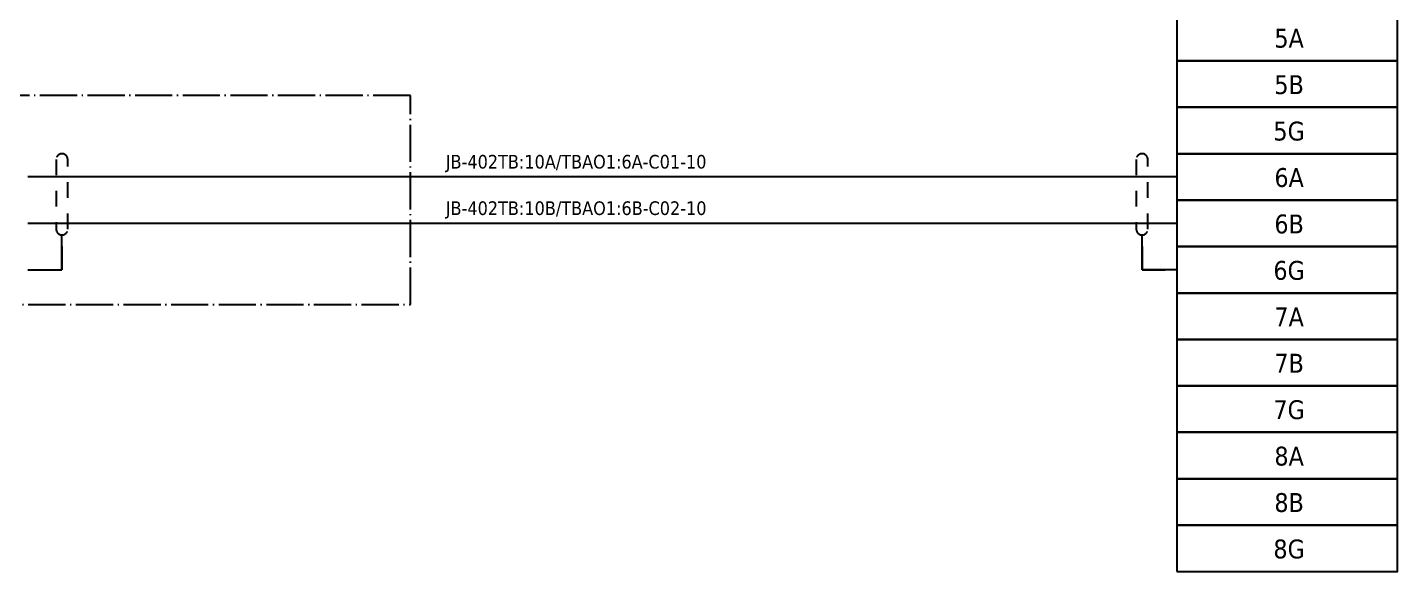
# Model space of a CAD drawing. Header units: millimetres. Extents: x 0 to 1792788, y -13 to 262234.
# Drawn here: x 89 to 207, y 151 to 197.9 of the extents above; entities that cross this region are included whole.
import ezdxf
from ezdxf.enums import TextEntityAlignment as Align

# ---------------------------------------------------------------- set-up
doc = ezdxf.new("R2010")
doc.units = ezdxf.units.MM
doc.linetypes.add('EPL_DASH', pattern=[1, 0.5, -0.5])
doc.linetypes.add('EPL_DASHDOT', pattern=[1, 0.8, -0.1, 0, -0.1])
for name, color, linetype, lineweight in [('EPLAN300', 5, 'Continuous', 25), ('EPLAN307', 134, 'EPL_DASHDOT', 25), ('EPLAN311', 7, 'Continuous', 25), ('EPLAN314', 5, 'EPL_DASH', 25), ('EPLAN400', 5, 'Continuous', 35), ('EPLAN405', 7, 'Continuous', 25), ('EPLAN421', 5, 'Continuous', 35), ('EPLAN433', 251, 'Continuous', 35), ('EPLAN500', 7, 'Continuous', 35), ('EPLAN501', 7, 'Continuous', 35), ('EPLAN502', 7, 'Continuous', 35), ('EPLAN503', 7, 'Continuous', 35), ('EPLAN504', 7, 'Continuous', 35), ('EPLAN546', 1, 'Continuous', 25)]:
    doc.layers.add(name, color=color, linetype=linetype, lineweight=lineweight)
doc.styles.add('Tahoma', font='')
doc.styles.get('Tahoma').set_extended_font_data('Tahoma')

# ---------------------------------------------------------------- blocks, each defined once
blk = doc.blocks.new('EPLSYM_LibrarySPECIAL_en_US_Symbol427_Variant5_Placement1_12')
at = {"layer": 'EPLAN421', "color": 5, "style": 'Tahoma'}
for tag, p in [('17_20029[1]', (-0.9525, 3.335)), ('17_20029[2]', (20.0025, 3.335))]:
    blk.add_attdef(tag, text='', height=1.1739, dxfattribs=at).set_placement(p, align=Align.BOTTOM_RIGHT)
at = {"layer": 'EPLAN433', "color": 251, "style": 'Tahoma'}
blk.add_attdef('17_20406_1', text='', height=1.6254, dxfattribs=at).set_placement((0.9525, 1.5875), align=Align.BOTTOM_RIGHT)
blk.add_attdef('17_20406', text='', height=1.6254, dxfattribs=at).set_placement((0.9525, 1.5875), align=Align.BOTTOM_LEFT)
blk = doc.blocks.new('EPLSYM_LibrarySPECIAL_en_US_Symbol427_Variant5_Placement1_13')
at = {"layer": 'EPLAN421', "color": 5, "style": 'Tahoma'}
for tag, p in [('17_20029[1]', (-0.9525, 3.335)), ('17_20029[2]', (20.0025, 3.335))]:
    blk.add_attdef(tag, text='', height=1.1739, dxfattribs=at).set_placement(p, align=Align.BOTTOM_RIGHT)
at = {"layer": 'EPLAN433', "color": 251, "style": 'Tahoma'}
blk.add_attdef('17_20406_1', text='', height=1.6254, dxfattribs=at).set_placement((0.9525, 1.5875), align=Align.BOTTOM_RIGHT)
blk.add_attdef('17_20406', text='', height=1.6254, dxfattribs=at).set_placement((0.9525, 1.5875), align=Align.BOTTOM_LEFT)
blk = doc.blocks.new('EPLSYM_LibrarySPECIAL_en_US_Symbol427_Variant5_Placement1_14')
at = {"layer": 'EPLAN421', "color": 5, "style": 'Tahoma'}
for tag, p in [('17_20029[1]', (-0.9525, 3.335)), ('17_20029[2]', (20.0025, 3.335))]:
    blk.add_attdef(tag, text='', height=1.1739, dxfattribs=at).set_placement(p, align=Align.BOTTOM_RIGHT)
at = {"layer": 'EPLAN433', "color": 251, "style": 'Tahoma'}
blk.add_attdef('17_20406_1', text='', height=1.6254, dxfattribs=at).set_placement((0.9525, 1.5875), align=Align.BOTTOM_RIGHT)
blk.add_attdef('17_20406', text='', height=1.6254, dxfattribs=at).set_placement((0.9525, 1.5875), align=Align.BOTTOM_LEFT)
blk = doc.blocks.new('EPLSYM_LibrarySPECIAL_en_US_Symbol427_Variant5_Placement1_15')
at = {"layer": 'EPLAN421', "color": 5, "style": 'Tahoma'}
for tag, p in [('17_20029[1]', (-0.9525, 3.335)), ('17_20029[2]', (20.0025, 3.335))]:
    blk.add_attdef(tag, text='', height=1.1739, dxfattribs=at).set_placement(p, align=Align.BOTTOM_RIGHT)
at = {"layer": 'EPLAN433', "color": 251, "style": 'Tahoma'}
blk.add_attdef('17_20406_1', text='', height=1.6254, dxfattribs=at).set_placement((0.9525, 1.5875), align=Align.BOTTOM_RIGHT)
blk.add_attdef('17_20406', text='', height=1.6254, dxfattribs=at).set_placement((0.9525, 1.5875), align=Align.BOTTOM_LEFT)
blk = doc.blocks.new('EPLSYM_LibrarySPECIAL_en_US_Symbol427_Variant5_Placement1_16')
at = {"layer": 'EPLAN421', "color": 5, "style": 'Tahoma'}
for tag, p in [('17_20029[1]', (-0.9525, 3.335)), ('17_20029[2]', (20.0025, 3.335))]:
    blk.add_attdef(tag, text='', height=1.1739, dxfattribs=at).set_placement(p, align=Align.BOTTOM_RIGHT)
at = {"layer": 'EPLAN433', "color": 251, "style": 'Tahoma'}
blk.add_attdef('17_20406_1', text='', height=1.6254, dxfattribs=at).set_placement((0.9525, 1.5875), align=Align.BOTTOM_RIGHT)
blk.add_attdef('17_20406', text='', height=1.6254, dxfattribs=at).set_placement((0.9525, 1.5875), align=Align.BOTTOM_LEFT)
blk = doc.blocks.new('EPLSYM_LibrarySPECIAL_en_US_Symbol427_Variant5_Placement1_17')
at = {"layer": 'EPLAN421', "color": 5, "style": 'Tahoma'}
for tag, p in [('17_20029[1]', (-0.9525, 3.335)), ('17_20029[2]', (20.0025, 3.335))]:
    blk.add_attdef(tag, text='', height=1.1739, dxfattribs=at).set_placement(p, align=Align.BOTTOM_RIGHT)
at = {"layer": 'EPLAN433', "color": 251, "style": 'Tahoma'}
blk.add_attdef('17_20406_1', text='', height=1.6254, dxfattribs=at).set_placement((0.9525, 1.5875), align=Align.BOTTOM_RIGHT)
blk.add_attdef('17_20406', text='', height=1.6254, dxfattribs=at).set_placement((0.9525, 1.5875), align=Align.BOTTOM_LEFT)
blk = doc.blocks.new('EPLSYM_LibrarySPECIAL_en_US_Symbol427_Variant5_Placement1_18')
at = {"layer": 'EPLAN421', "color": 5, "style": 'Tahoma'}
for tag, p in [('17_20029[1]', (-0.9525, 3.335)), ('17_20029[2]', (20.0025, 3.335))]:
    blk.add_attdef(tag, text='', height=1.1739, dxfattribs=at).set_placement(p, align=Align.BOTTOM_RIGHT)
at = {"layer": 'EPLAN433', "color": 251, "style": 'Tahoma'}
blk.add_attdef('17_20406_1', text='', height=1.6254, dxfattribs=at).set_placement((0.9525, 1.5875), align=Align.BOTTOM_RIGHT)
blk.add_attdef('17_20406', text='', height=1.6254, dxfattribs=at).set_placement((0.9525, 1.5875), align=Align.BOTTOM_LEFT)
blk = doc.blocks.new('EPLSYM_LibrarySPECIAL_en_US_Symbol427_Variant5_Placement1_19')
at = {"layer": 'EPLAN421', "color": 5, "style": 'Tahoma'}
for tag, p in [('17_20029[1]', (-0.9525, 3.335)), ('17_20029[2]', (20.0025, 3.335))]:
    blk.add_attdef(tag, text='', height=1.1739, dxfattribs=at).set_placement(p, align=Align.BOTTOM_RIGHT)
at = {"layer": 'EPLAN433', "color": 251, "style": 'Tahoma'}
blk.add_attdef('17_20406_1', text='', height=1.6254, dxfattribs=at).set_placement((0.9525, 1.5875), align=Align.BOTTOM_RIGHT)
blk.add_attdef('17_20406', text='', height=1.6254, dxfattribs=at).set_placement((0.9525, 1.5875), align=Align.BOTTOM_LEFT)
blk = doc.blocks.new('EPLSYM_LibrarySPECIAL_en_US_Symbol427_Variant5_Placement1_23')
at = {"layer": 'EPLAN421', "color": 5, "style": 'Tahoma'}
for tag, p in [('17_20029[1]', (-0.9525, 3.335)), ('17_20029[2]', (20.0025, 3.335))]:
    blk.add_attdef(tag, text='', height=1.1739, dxfattribs=at).set_placement(p, align=Align.BOTTOM_RIGHT)
at = {"layer": 'EPLAN433', "color": 251, "style": 'Tahoma'}
blk.add_attdef('17_20406_1', text='', height=1.6254, dxfattribs=at).set_placement((0.9525, 1.5875), align=Align.BOTTOM_RIGHT)
blk.add_attdef('17_20406', text='', height=1.6254, dxfattribs=at).set_placement((0.9525, 1.5875), align=Align.BOTTOM_LEFT)
blk = doc.blocks.new('EPLSYM_LibrarySPECIAL_en_US_Symbol427_Variant5_Placement1_24')
at = {"layer": 'EPLAN421', "color": 5, "style": 'Tahoma'}
for tag, p in [('17_20029[1]', (-0.9525, 3.335)), ('17_20029[2]', (20.0025, 3.335))]:
    blk.add_attdef(tag, text='', height=1.1739, dxfattribs=at).set_placement(p, align=Align.BOTTOM_RIGHT)
at = {"layer": 'EPLAN433', "color": 251, "style": 'Tahoma'}
blk.add_attdef('17_20406_1', text='', height=1.6254, dxfattribs=at).set_placement((0.9525, 1.5875), align=Align.BOTTOM_RIGHT)
blk.add_attdef('17_20406', text='', height=1.6254, dxfattribs=at).set_placement((0.9525, 1.5875), align=Align.BOTTOM_LEFT)
blk = doc.blocks.new('EPLSYM_LibrarySPECIAL_en_US_Symbol427_Variant5_Placement1_25')
at = {"layer": 'EPLAN421', "color": 5, "style": 'Tahoma'}
for tag, p in [('17_20029[1]', (-0.9525, 3.335)), ('17_20029[2]', (20.0025, 3.335))]:
    blk.add_attdef(tag, text='', height=1.1739, dxfattribs=at).set_placement(p, align=Align.BOTTOM_RIGHT)
at = {"layer": 'EPLAN433', "color": 251, "style": 'Tahoma'}
blk.add_attdef('17_20406_1', text='', height=1.6254, dxfattribs=at).set_placement((0.9525, 1.5875), align=Align.BOTTOM_RIGHT)
blk.add_attdef('17_20406', text='', height=1.6254, dxfattribs=at).set_placement((0.9525, 1.5875), align=Align.BOTTOM_LEFT)
blk = doc.blocks.new('EPLSYM_LibrarySPECIAL_en_US_Symbol427_Variant5_Placement1_26')
at = {"layer": 'EPLAN421', "color": 5, "style": 'Tahoma'}
for tag, p in [('17_20029[1]', (-0.9525, 3.335)), ('17_20029[2]', (20.0025, 3.335))]:
    blk.add_attdef(tag, text='', height=1.1739, dxfattribs=at).set_placement(p, align=Align.BOTTOM_RIGHT)
at = {"layer": 'EPLAN433', "color": 251, "style": 'Tahoma'}
blk.add_attdef('17_20406_1', text='', height=1.6254, dxfattribs=at).set_placement((0.9525, 1.5875), align=Align.BOTTOM_RIGHT)
blk.add_attdef('17_20406', text='', height=1.6254, dxfattribs=at).set_placement((0.9525, 1.5875), align=Align.BOTTOM_LEFT)
blk = doc.blocks.new('EPLSYM_LibrarySPECIAL_Symbol5_Variant1_Placement1_13')
at = {"layer": 'EPLAN314', "ltscale": 2.7}
for p, q in [((-0.5, 6.5), (-0.5, 0.5)), ((0.5, 0.5), (0.5, 6.5))]:
    blk.add_line(p, q, dxfattribs=at)
for centre, start, end in [((0, 6.5), 0, 180), ((0, 0.5), 180, 0)]:
    blk.add_arc(centre, 0.5, start, end, dxfattribs=at)
blk = doc.blocks.new('EPLSYM_LibrarySPECIAL_Symbol5_Variant1_Placement1_14')
at = {"layer": 'EPLAN314', "ltscale": 2.7}
for p, q in [((-0.5, 6.5), (-0.5, 0.5)), ((0.5, 0.5), (0.5, 6.5))]:
    blk.add_line(p, q, dxfattribs=at)
for centre, start, end in [((0, 6.5), 0, 180), ((0, 0.5), 180, 0)]:
    blk.add_arc(centre, 0.5, start, end, dxfattribs=at)
blk = doc.blocks.new('EPLSYM_LibrarySPECIAL_Symbol308_Variant0_Placement0')
at = {"layer": 'EPLAN405', "color": 7, "style": 'Tahoma'}
for tag, p in [('17_31011', (1.5, 6.35)), ('17_31002', (1.5, 0.5))]:
    blk.add_attdef(tag, text='', height=1.17, dxfattribs=at).set_placement(p, align=Align.BOTTOM_LEFT)
for tag, p in [('17_31004', (1.5, 4.4)), ('17_31003', (1.5, 2.45))]:
    blk.add_attdef(tag, p, '', height=1.17, dxfattribs=at)
blk = doc.blocks.new('EPLSYM_LibrarySPECIAL_Symbol2_Variant0_Placement1_7')
at = {"layer": 'EPLAN307', "lineweight": 25, "ltscale": 4}
blk.add_lwpolyline([(0, -18), (119, -18), (119, 0), (0, 0)], close=True, dxfattribs=at)
at = {"layer": 'EPLAN400', "color": 5, "style": 'Tahoma'}
blk.add_attdef('88_20010', text='', height=2.2575, dxfattribs=at).set_placement((-1.5, -0.9515), align=Align.TOP_RIGHT)
at = {"layer": 'EPLAN500', "color": 7, "style": 'Tahoma'}
blk.add_attdef('88_20027', text='', height=1.6254, dxfattribs=at).set_placement((-1.5, -4.57508), align=Align.TOP_RIGHT)
at = {"layer": 'EPLAN501', "color": 7, "style": 'Tahoma'}
blk.add_attdef('88_20011', text='', height=1.6254, dxfattribs=at).set_placement((-1.5, -9.97508), align=Align.TOP_RIGHT)
at = {"layer": 'EPLAN502', "color": 7, "style": 'Tahoma'}
blk.add_attdef('88_20025', text='', height=1.6254, dxfattribs=at).set_placement((-1.5, -12.67508), align=Align.TOP_RIGHT)
at = {"layer": 'EPLAN503', "color": 7, "style": 'Tahoma'}
blk.add_attdef('88_20024', text='', height=1.6254, dxfattribs=at).set_placement((-1.5, -15.37508), align=Align.TOP_RIGHT)
at = {"layer": 'EPLAN504', "color": 7, "style": 'Tahoma'}
blk.add_attdef('88_20901[1]', text='', height=1.6254, dxfattribs=at).set_placement((-1.5, -7.27508), align=Align.TOP_RIGHT)

msp = doc.modelspace()

# ---------------------------------------------------------------- linework, layer by layer
at = {"layer": 'EPLAN300', "lineweight": 25, "ltscale": 4}
for points in [[(188, 195), (207, 195), (207, 199), (188, 199)], [(188, 191), (207, 191), (207, 195), (188, 195)], [(188, 183), (207, 183), (207, 187), (188, 187)], [(188, 179), (207, 179), (207, 183), (188, 183)], [(188, 171), (207, 171), (207, 175), (188, 175)], [(188, 167), (207, 167), (207, 171), (188, 171)], [(188, 159), (207, 159), (207, 163), (188, 163)], [(188, 155), (207, 155), (207, 159), (188, 159)]]:
    msp.add_lwpolyline(points, close=True, dxfattribs=at)
at = {"layer": 'EPLAN300', "color": 3, "lineweight": 25, "ltscale": 4}
for points in [[(188, 187), (207, 187), (207, 191), (188, 191)], [(188, 175), (207, 175), (207, 179), (188, 179)], [(188, 163), (207, 163), (207, 167), (188, 167)], [(188, 151), (207, 151), (207, 155), (188, 155)]]:
    msp.add_lwpolyline(points, close=True, dxfattribs=at)
at = {"layer": 'EPLAN311', "color": 7, "ltscale": 4}
for p, q in [((188, 185), (89.05, 185)), ((188, 181), (89.05, 181))]:
    msp.add_line(p, q, dxfattribs=at)
at = {"layer": 'EPLAN311', "color": 1, "linetype": 'Continuous', "lineweight": 25, "ltscale": 4}
for p, q in [((92, 179), (92, 177)), ((185, 179), (185, 177)), ((90, 177), (92, 177)), ((185, 177), (187, 177))]:
    msp.add_line(p, q, dxfattribs=at)
at = {"layer": 'EPLAN546', "ltscale": 4}
for p, q in [((92, 177), (92, 180)), ((185, 177), (185, 180)), ((89.05, 177), (92, 177)), ((188, 177), (185, 177))]:
    msp.add_line(p, q, dxfattribs=at)

# ---------------------------------------------------------------- block references
ref = msp.add_blockref('EPLSYM_LibrarySPECIAL_en_US_Symbol427_Variant5_Placement1_12', (188, 197))
ref.add_attrib('17_20011', '5A', dxfattribs={"layer": 'EPLAN501', "color": 7, "height": 1.625, "style": 'Tahoma'}).set_placement((197.66, 195.65), align=Align.BOTTOM_CENTER)
for name, p in [('EPLSYM_LibrarySPECIAL_Symbol2_Variant0_Placement1_7', (3, 192)), ('EPLSYM_LibrarySPECIAL_Symbol5_Variant1_Placement1_13', (92, 180)), ('EPLSYM_LibrarySPECIAL_Symbol5_Variant1_Placement1_14', (185, 180))]:
    msp.add_blockref(name, p)
ref = msp.add_blockref('EPLSYM_LibrarySPECIAL_en_US_Symbol427_Variant5_Placement1_13', (188, 193))
ref.add_attrib('17_20011', '5B', dxfattribs={"layer": 'EPLAN501', "color": 7, "height": 1.625, "style": 'Tahoma'}).set_placement((197.66, 191.65), align=Align.BOTTOM_CENTER)
ref = msp.add_blockref('EPLSYM_LibrarySPECIAL_en_US_Symbol427_Variant5_Placement1_23', (188, 189))
ref.add_attrib('17_20011', '5G', dxfattribs={"layer": 'EPLAN501', "color": 7, "height": 1.625, "style": 'Tahoma'}).set_placement((197.66, 187.65), align=Align.BOTTOM_CENTER)
ref = msp.add_blockref('EPLSYM_LibrarySPECIAL_Symbol308_Variant0_Placement0', (125, 185))
ref.add_attrib('17_31011', 'JB-402TB:10A/TBAO1:6A-C01-10', dxfattribs={"layer": 'EPLAN405', "color": 7, "height": 1.1739, "style": 'Tahoma'}).set_placement((125.05, 185.37), align=Align.BOTTOM_LEFT)
ref = msp.add_blockref('EPLSYM_LibrarySPECIAL_en_US_Symbol427_Variant5_Placement1_14', (188, 185))
ref.add_attrib('17_20011', '6A', dxfattribs={"layer": 'EPLAN501', "color": 7, "height": 1.625, "style": 'Tahoma'}).set_placement((197.66, 183.65), align=Align.BOTTOM_CENTER)
ref = msp.add_blockref('EPLSYM_LibrarySPECIAL_Symbol308_Variant0_Placement0', (125, 181))
ref.add_attrib('17_31011', 'JB-402TB:10B/TBAO1:6B-C02-10', dxfattribs={"layer": 'EPLAN405', "color": 7, "height": 1.1739, "style": 'Tahoma'}).set_placement((125.05, 181.37), align=Align.BOTTOM_LEFT)
ref = msp.add_blockref('EPLSYM_LibrarySPECIAL_en_US_Symbol427_Variant5_Placement1_15', (188, 181))
ref.add_attrib('17_20011', '6B', dxfattribs={"layer": 'EPLAN501', "color": 7, "height": 1.625, "style": 'Tahoma'}).set_placement((197.66, 179.65), align=Align.BOTTOM_CENTER)
ref = msp.add_blockref('EPLSYM_LibrarySPECIAL_en_US_Symbol427_Variant5_Placement1_24', (188, 177))
ref.add_attrib('17_20011', '6G', dxfattribs={"layer": 'EPLAN501', "color": 7, "height": 1.625, "style": 'Tahoma'}).set_placement((197.66, 175.65), align=Align.BOTTOM_CENTER)
ref = msp.add_blockref('EPLSYM_LibrarySPECIAL_en_US_Symbol427_Variant5_Placement1_16', (188, 173))
ref.add_attrib('17_20011', '7A', dxfattribs={"layer": 'EPLAN501', "color": 7, "height": 1.625, "style": 'Tahoma'}).set_placement((197.66, 171.65), align=Align.BOTTOM_CENTER)
ref = msp.add_blockref('EPLSYM_LibrarySPECIAL_en_US_Symbol427_Variant5_Placement1_17', (188, 169))
ref.add_attrib('17_20011', '7B', dxfattribs={"layer": 'EPLAN501', "color": 7, "height": 1.625, "style": 'Tahoma'}).set_placement((197.66, 167.65), align=Align.BOTTOM_CENTER)
ref = msp.add_blockref('EPLSYM_LibrarySPECIAL_en_US_Symbol427_Variant5_Placement1_25', (188, 165))
ref.add_attrib('17_20011', '7G', dxfattribs={"layer": 'EPLAN501', "color": 7, "height": 1.625, "style": 'Tahoma'}).set_placement((197.66, 163.65), align=Align.BOTTOM_CENTER)
ref = msp.add_blockref('EPLSYM_LibrarySPECIAL_en_US_Symbol427_Variant5_Placement1_18', (188, 161))
ref.add_attrib('17_20011', '8A', dxfattribs={"layer": 'EPLAN501', "color": 7, "height": 1.625, "style": 'Tahoma'}).set_placement((197.66, 159.65), align=Align.BOTTOM_CENTER)
ref = msp.add_blockref('EPLSYM_LibrarySPECIAL_en_US_Symbol427_Variant5_Placement1_19', (188, 157))
ref.add_attrib('17_20011', '8B', dxfattribs={"layer": 'EPLAN501', "color": 7, "height": 1.625, "style": 'Tahoma'}).set_placement((197.66, 155.65), align=Align.BOTTOM_CENTER)
ref = msp.add_blockref('EPLSYM_LibrarySPECIAL_en_US_Symbol427_Variant5_Placement1_26', (188, 153))
ref.add_attrib('17_20011', '8G', dxfattribs={"layer": 'EPLAN501', "color": 7, "height": 1.625, "style": 'Tahoma'}).set_placement((197.66, 151.65), align=Align.BOTTOM_CENTER)

doc.saveas('drawing.dxf')
